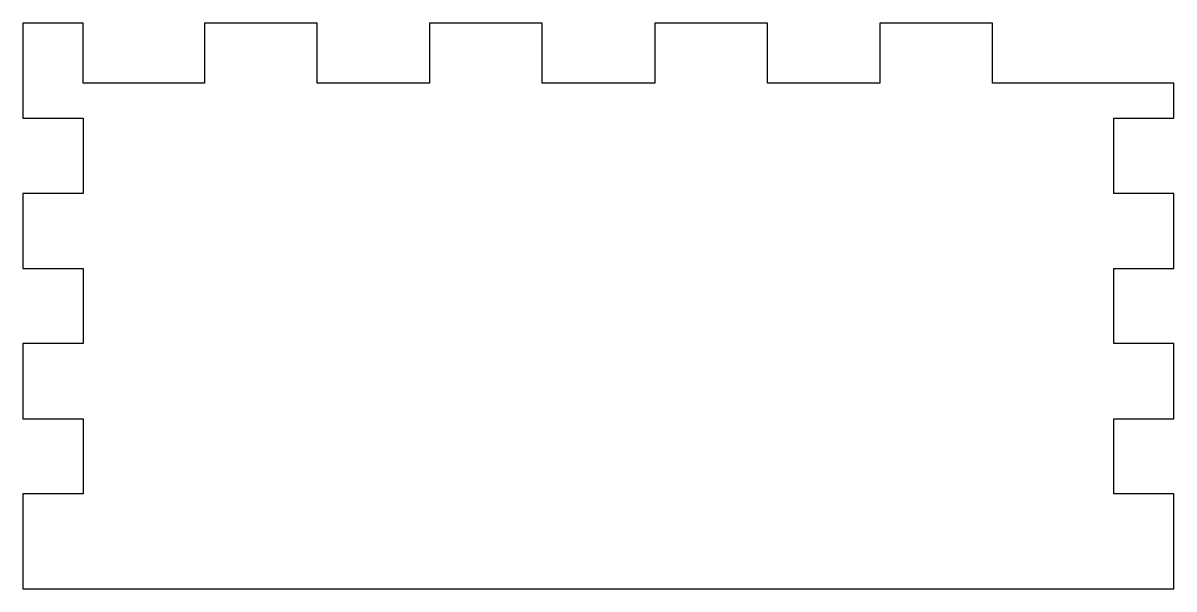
# Model space of a CAD drawing. Header units: millimetres. Extents: x -57 to 58, y 69 to 125.
import ezdxf

# ---------------------------------------------------------------- set-up
doc = ezdxf.new("R2010")
doc.units = ezdxf.units.MM
doc.layers.get('0').update_dxf_attribs({"linetype": 'CONTINUOUS'})

msp = doc.modelspace()

# ---------------------------------------------------------------- linework, layer by layer
msp.add_lwpolyline([(-51.23, 108.49), (-57.23, 108.49), (-57.23, 100.99), (-51.23, 100.99), (-51.23, 93.49), (-57.23, 93.49), (-57.23, 85.99), (-51.23, 85.99), (-51.23, 78.49), (-57.23, 78.49), (-57.23, 68.99), (57.77, 68.99), (57.77, 78.49), (51.77, 78.49), (51.77, 85.99), (57.77, 85.99), (57.77, 93.49), (51.77, 93.49), (51.77, 100.99), (57.77, 100.99), (57.77, 108.49), (51.77, 108.49), (51.77, 115.99), (57.77, 115.99), (57.77, 119.49), (39.65, 119.49), (39.65, 125.49), (28.4, 125.49), (28.4, 119.49), (17.15, 119.49), (17.15, 125.49), (5.9, 125.49), (5.9, 119.49), (-5.35, 119.49), (-5.35, 125.49), (-16.6, 125.49), (-16.6, 119.49), (-27.85, 119.49), (-27.85, 125.49), (-39.1, 125.49), (-39.1, 119.49), (-51.23, 119.49), (-51.23, 125.49), (-57.23, 125.49), (-57.23, 115.99), (-51.23, 115.99)], close=True)

doc.saveas('drawing.dxf')
